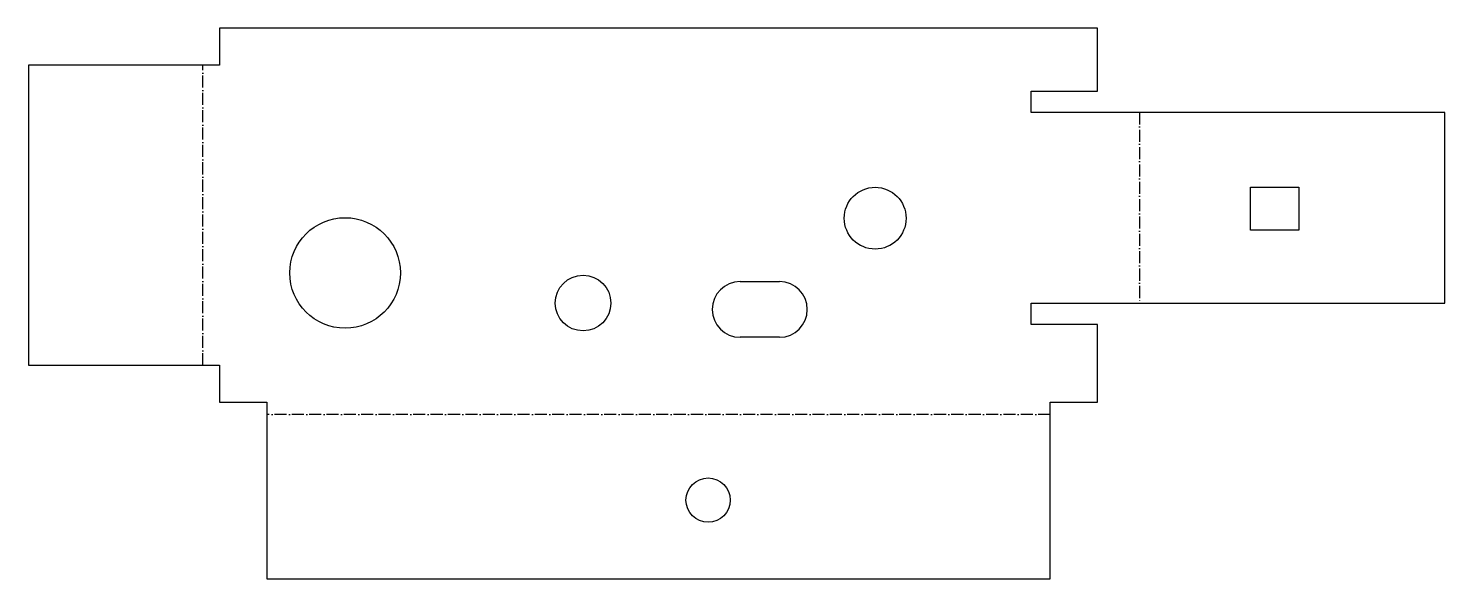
# Model space of a CAD drawing. Header units: millimetres. Extents: x -40 to 258, y -37 to 79.
import ezdxf

# ---------------------------------------------------------------- set-up
doc = ezdxf.new("R2010")
doc.units = ezdxf.units.MM
doc.linetypes.add('DASHDOT', pattern=[3.556, 2.54, -0.508, 0, -0.508])
doc.layers.add('BEND', color=7, linetype='Continuous')
doc.layers.add('CUT', color=7, linetype='Continuous')

msp = doc.modelspace()

# ---------------------------------------------------------------- linework, layer by layer
at = {"layer": 'BEND', "color": 3, "linetype": 'DASHDOT'}
for p, q in [((-3.53, 7.75), (-3.53, 70.98)), ((193.82, 61.01), (193.82, 20.84)), ((174.98, -2.65), (10, -2.65))]:
    msp.add_line(p, q, dxfattribs=at)
at = {"layer": 'CUT'}
for p, q in [((184.98, 78.73), (0, 78.73)), ((0, 78.73), (0, 70.98)), ((184.98, 65.51), (184.98, 78.73)), ((0, 70.98), (-40.26, 70.98)), ((-40.26, 70.98), (-40.26, 7.75)), ((170.98, 61.01), (170.98, 65.51)), ((170.98, 65.51), (184.98, 65.51)), ((258.09, 61.01), (170.98, 61.01)), ((258.09, 20.84), (258.09, 61.01)), ((217.19, 45.3), (227.37, 45.3)), ((217.19, 36.19), (217.19, 45.3)), ((227.37, 45.3), (227.37, 36.19)), ((227.37, 36.19), (217.19, 36.19)), ((109.66, 25.37), (117.97, 25.37)), ((170.98, 16.34), (170.98, 20.84)), ((170.98, 20.84), (258.09, 20.84)), ((184.98, 16.34), (170.98, 16.34)), ((184.98, 0), (184.98, 16.34)), ((117.97, 13.64), (109.66, 13.64)), ((-40.26, 7.75), (0, 7.75)), ((0, 7.75), (0, 0)), ((0, 0), (10, 0)), ((10, 0), (10, -37.21)), ((174.98, 0), (184.98, 0)), ((174.98, -37.21), (174.98, 0)), ((10, -37.21), (174.98, -37.21))]:
    msp.add_line(p, q, dxfattribs=at)
for centre, radius in [((138.12, 38.73), 6.51), ((26.47, 27.19), 11.65), ((76.59, 20.85), 5.86), ((102.94, -20.66), 4.67)]:
    msp.add_circle(centre, radius, dxfattribs=at)
for centre, start, end in [((109.66, 19.51), 90, -90), ((117.97, 19.51), -90, 90)]:
    msp.add_arc(centre, 5.86, start, end, dxfattribs=at)

doc.saveas('drawing.dxf')
